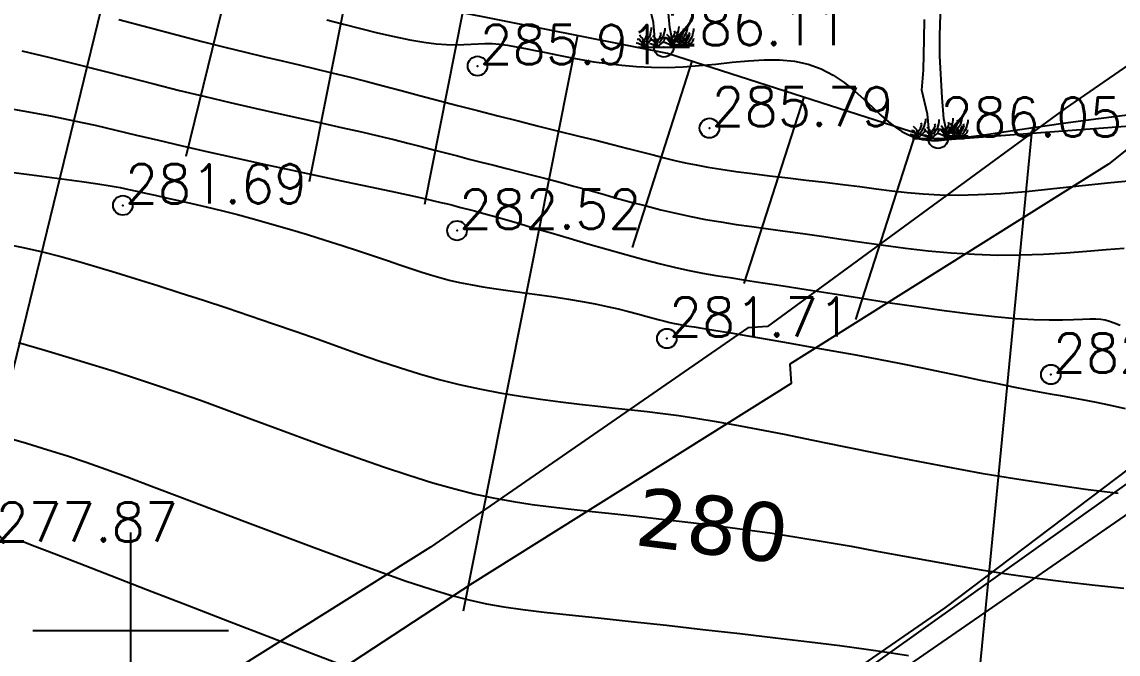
# Model space of a CAD drawing. Header units: millimetres. Extents: x 524954 to 526204, y 9523489 to 9524010.
# Drawn here: x 525897.22 to 525925.24, y 9523699.39 to 9523715.55 of the extents above; entities that cross this region are included whole.
import ezdxf
from ezdxf.enums import TextEntityAlignment as Align

# ---------------------------------------------------------------- set-up
doc = ezdxf.new("R2010")
doc.units = ezdxf.units.MM
doc.header["$PDMODE"] = 32
doc.header["$PDSIZE"] = 0.5
doc.linetypes.add('ACAD_ISO12W100', pattern=[21, 12, -3, 0, -3, 0, -3])
for name, color, linetype in [('Arbre', 34, 'ACAD_ISO12W100'), ('Carroyage', 7, 'Continuous'), ('CN_01_00', 3, 'Continuous'), ('CN_02_00', 4, 'Continuous'), ('CN_05_00', 6, 'Continuous'), ('CN_10_00', 1, 'Continuous'), ('Cotation Courbes de niveau', 7, 'Continuous'), ('Haut_Talus', 30, 'Continuous'), ('PLUME_1', 7, 'Continuous'), ('PLUME_3', 4, 'Continuous'), ('PLUME_5', 6, 'Continuous'), ('PLUME_6', 2, 'Continuous'), ('Talus', 2, 'Continuous'), ('TopoAlt', 3, 'Continuous'), ('TOPOJIS', 7, 'Continuous')]:
    doc.layers.add(name, color=color, linetype=linetype)
doc.styles.add('Simplex 1.0', font='Simplex.shx', dxfattribs={"width": 0.99, "height": 1})
doc.styles.add('Verdana 1.0', font='verdana.ttf', dxfattribs={"width": 0.99, "height": 1})

# ---------------------------------------------------------------- blocks, each defined once
blk = doc.blocks.new('TCPOINT M')
at = {"color": 0}
blk.add_point((0, 0), dxfattribs=at)
at = {"layer": 'TopoAlt', "style": 'Simplex 1.0', "width": 0.99}
blk.add_attdef('ALT', (0.15, 0.15), '', height=1, dxfattribs=at)
blk = doc.blocks.new('v088')
at = {"linetype": 'Continuous'}
for p, q in [((0.045, 2.625), (0.064, 3.179)), ((-0.352, 2.542), (-0.344, 3.046)), ((-0.373, 1.752), (-0.352, 2.542)), ((0.043, 2.109), (0.045, 2.625)), ((0.102, 1.053), (0.043, 2.109)), ((-0.412, 1.235), (-0.373, 1.752)), ((-0.268, 0.628), (-0.412, 1.235)), ((0.151, 0.506), (0.102, 1.053)), ((-0.213, 0), (-0.268, 0.628)), ((0.256, 0), (0.151, 0.506)), ((-0.654, 0), (0.654, 0))]:
    blk.add_line(p, q, dxfattribs=at)
at = {"color": 3, "linetype": 'Continuous'}
for p, q in [((0.615, 0.531), (0.618, 0.584)), ((-0.587, 0.264), (-0.627, 0.308)), ((-0.452, 0.267), (-0.416, 0.349)), ((-0.416, 0.349), (-0.433, 0.399)), ((-0.409, 0.214), (-0.353, 0.303)), ((-0.353, 0.303), (-0.329, 0.397)), ((-0.329, 0.397), (-0.317, 0.454)), ((-0.317, 0.454), (-0.315, 0.507)), ((-0.24, 0.245), (-0.281, 0.288)), ((-0.106, 0.248), (-0.07, 0.329)), ((-0.07, 0.329), (-0.087, 0.38)), ((-0.063, 0.195), (-0.007, 0.284)), ((-0.007, 0.284), (0.017, 0.377)), ((0.017, 0.377), (0.029, 0.435)), ((0.029, 0.435), (0.031, 0.488)), ((0.115, 0.284), (0.075, 0.327)), ((0.161, 0.243), (0.115, 0.284)), ((0.2, 0.207), (0.25, 0.286)), ((0.25, 0.286), (0.286, 0.368)), ((0.286, 0.368), (0.269, 0.418)), ((0.293, 0.233), (0.349, 0.322)), ((0.346, 0.341), (0.305, 0.385)), ((0.392, 0.301), (0.346, 0.341)), ((0.349, 0.322), (0.373, 0.416)), ((0.373, 0.416), (0.385, 0.474)), ((0.385, 0.474), (0.387, 0.526)), ((0.404, 0.243), (0.392, 0.301)), ((0.43, 0.264), (0.481, 0.344)), ((0.495, 0.24), (0.454, 0.284)), ((0.469, 0.209), (0.524, 0.291)), ((0.481, 0.344), (0.517, 0.426)), ((0.517, 0.426), (0.5, 0.476)), ((0.524, 0.291), (0.579, 0.38)), ((0.579, 0.38), (0.603, 0.474)), ((0.591, 0.255), (0.606, 0.303)), ((0.603, 0.474), (0.615, 0.531)), ((0.606, 0.303), (0.613, 0.337)), ((0.63, 0.243), (0.666, 0.325)), ((0.666, 0.325), (0.649, 0.375)), ((0.728, 0.279), (0.752, 0.373)), ((0.752, 0.373), (0.765, 0.43)), ((0.765, 0.43), (0.767, 0.483)), ((-0.661, 0.096), (-0.712, 0.106)), ((-0.618, 0.197), (-0.683, 0.202)), ((-0.567, 0.053), (-0.661, 0.096)), ((-0.596, 0.159), (-0.618, 0.197)), ((-0.536, 0.087), (-0.596, 0.159)), ((-0.541, 0.224), (-0.587, 0.264)), ((-0.527, 0.031), (-0.567, 0.053)), ((-0.529, 0.166), (-0.541, 0.224)), ((-0.5, 0.031), (-0.536, 0.087)), ((-0.524, 0.099), (-0.529, 0.166)), ((-0.505, 0.106), (-0.502, 0.188)), ((-0.5, 0.036), (-0.505, 0.106)), ((-0.502, 0.188), (-0.452, 0.267)), ((-0.483, 0.022), (-0.459, 0.072)), ((-0.464, 0.132), (-0.409, 0.214)), ((-0.459, 0.072), (-0.387, 0.132)), ((-0.387, 0.132), (-0.341, 0.178)), ((-0.315, 0.077), (-0.365, 0.087)), ((-0.341, 0.178), (-0.327, 0.226)), ((-0.272, 0.178), (-0.337, 0.183)), ((-0.327, 0.226), (-0.32, 0.26)), ((-0.221, 0.034), (-0.315, 0.077)), ((-0.25, 0.139), (-0.272, 0.178)), ((-0.19, 0.067), (-0.25, 0.139)), ((-0.195, 0.204), (-0.24, 0.245)), ((-0.18, 0.012), (-0.221, 0.034)), ((-0.183, 0.147), (-0.195, 0.204)), ((-0.154, 0.012), (-0.19, 0.067)), ((-0.178, 0.079), (-0.183, 0.147)), ((-0.159, 0.087), (-0.156, 0.168)), ((-0.154, 0.017), (-0.159, 0.087)), ((-0.156, 0.168), (-0.106, 0.248)), ((-0.137, 0.002), (-0.113, 0.053)), ((-0.118, 0.113), (-0.063, 0.195)), ((-0.113, 0.053), (-0.041, 0.113)), ((-0.041, 0.113), (0.005, 0.159)), ((0.041, 0.115), (-0.01, 0.125)), ((0.005, 0.159), (0.019, 0.207)), ((0.019, 0.207), (0.026, 0.24)), ((0.084, 0.216), (0.019, 0.221)), ((0.135, 0.072), (0.041, 0.115)), ((0.106, 0.178), (0.084, 0.216)), ((0.166, 0.106), (0.106, 0.178)), ((0.175, 0.05), (0.135, 0.072)), ((0.173, 0.185), (0.161, 0.243)), ((0.202, 0.05), (0.166, 0.106)), ((0.178, 0.118), (0.173, 0.185)), ((0.197, 0.125), (0.2, 0.207)), ((0.202, 0.055), (0.197, 0.125)), ((0.219, 0.041), (0.243, 0.091)), ((0.272, 0.173), (0.221, 0.183)), ((0.238, 0.151), (0.293, 0.233)), ((0.243, 0.091), (0.315, 0.151)), ((0.315, 0.274), (0.25, 0.279)), ((0.365, 0.13), (0.272, 0.173)), ((0.337, 0.236), (0.315, 0.274)), ((0.315, 0.151), (0.361, 0.197)), ((0.397, 0.163), (0.337, 0.236)), ((0.361, 0.197), (0.375, 0.245)), ((0.406, 0.108), (0.365, 0.13)), ((0.421, 0.072), (0.37, 0.082)), ((0.375, 0.245), (0.382, 0.279)), ((0.433, 0.108), (0.397, 0.163)), ((0.464, 0.173), (0.399, 0.178)), ((0.409, 0.175), (0.404, 0.243)), ((0.514, 0.029), (0.421, 0.072)), ((0.428, 0.183), (0.43, 0.264)), ((0.433, 0.113), (0.428, 0.183)), ((0.45, 0.099), (0.474, 0.149)), ((0.486, 0.135), (0.464, 0.173)), ((0.474, 0.149), (0.546, 0.209)), ((0.546, 0.063), (0.486, 0.135)), ((0.541, 0.2), (0.495, 0.24)), ((0.555, 0.007), (0.514, 0.029)), ((0.553, 0.142), (0.541, 0.2)), ((0.546, 0.209), (0.591, 0.255)), ((0.582, 0.007), (0.546, 0.063)), ((0.558, 0.075), (0.553, 0.142)), ((0.577, 0.082), (0.579, 0.163)), ((0.582, 0.012), (0.577, 0.082)), ((0.579, 0.163), (0.63, 0.243)), ((0.599, -0.002), (0.623, 0.048)), ((0.618, 0.108), (0.673, 0.19)), ((0.623, 0.048), (0.695, 0.108)), ((0.673, 0.19), (0.728, 0.279)), ((0.695, 0.108), (0.74, 0.154)), ((0.74, 0.154), (0.755, 0.202)), ((0.755, 0.202), (0.762, 0.236))]:
    blk.add_line(p, q, dxfattribs=at)

msp = doc.modelspace()

# ---------------------------------------------------------------- linework, layer by layer
at = {"layer": 'Carroyage'}
for p, q in [((525900, 9523697.5), (525900, 9523702.5)), ((525897.5, 9523700), (525902.5, 9523700))]:
    msp.add_line(p, q, dxfattribs=at)
at = {"layer": 'CN_01_00', "flags": 128}
for points, elevation in [([(525896.713, 9523713.368), (525897.384, 9523713.254), (525897.992, 9523713.141), (525898.555, 9523713.025), (525899.091, 9523712.908), (525899.617, 9523712.786), (525900.152, 9523712.659), (525900.713, 9523712.525), (525901.318, 9523712.383), (525901.979, 9523712.232), (525902.681, 9523712.076), (525903.406, 9523711.917), (525904.131, 9523711.76), (525904.838, 9523711.609), (525905.507, 9523711.466), (525906.117, 9523711.336), (525906.648, 9523711.222), (525907.085, 9523711.127), (525907.436, 9523711.05), (525907.714, 9523710.987), (525907.931, 9523710.937), (525908.099, 9523710.897), (525908.232, 9523710.864), (525908.342, 9523710.835), (525908.442, 9523710.81), (525908.544, 9523710.784), (525908.655, 9523710.755), (525908.784, 9523710.721), (525908.936, 9523710.68), (525909.121, 9523710.63), (525909.344, 9523710.567), (525909.613, 9523710.49), (525909.936, 9523710.396), (525910.317, 9523710.283), (525910.744, 9523710.157), (525911.205, 9523710.021), (525911.686, 9523709.88), (525912.174, 9523709.74), (525912.655, 9523709.605), (525913.115, 9523709.479), (525913.542, 9523709.369), (525913.926, 9523709.277), (525914.278, 9523709.199), (525914.617, 9523709.133), (525914.957, 9523709.073), (525915.317, 9523709.015), (525915.712, 9523708.954), (525916.159, 9523708.886), (525916.674, 9523708.806), (525917.268, 9523708.712), (525917.927, 9523708.606), (525918.63, 9523708.495), (525919.356, 9523708.382), (525920.085, 9523708.273), (525920.796, 9523708.173), (525921.468, 9523708.087), (525922.081, 9523708.019), (525922.619, 9523707.974), (525923.083, 9523707.948), (525923.48, 9523707.937), (525923.816, 9523707.938), (525924.097, 9523707.945), (525924.329, 9523707.954), (525924.518, 9523707.962), (525924.672, 9523707.964), (525924.797, 9523707.956), (525924.907, 9523707.937), (525925.015, 9523707.906), (525925.138, 9523707.861), (525925.289, 9523707.802)], 283), ([(525896.71, 9523709.898), (525897.25, 9523709.788), (525897.745, 9523709.675), (525898.213, 9523709.556), (525898.671, 9523709.43), (525899.134, 9523709.295), (525899.619, 9523709.147), (525900.139, 9523708.985), (525900.691, 9523708.811), (525901.267, 9523708.628), (525901.858, 9523708.436), (525902.458, 9523708.239), (525903.058, 9523708.039), (525903.651, 9523707.837), (525904.23, 9523707.637), (525904.788, 9523707.439), (525905.327, 9523707.247), (525905.852, 9523707.061), (525906.366, 9523706.883), (525906.874, 9523706.715), (525907.379, 9523706.558), (525907.885, 9523706.414), (525908.396, 9523706.284), (525908.915, 9523706.169), (525909.439, 9523706.069), (525909.961, 9523705.982), (525910.477, 9523705.906), (525910.983, 9523705.839), (525911.474, 9523705.78), (525911.943, 9523705.727), (525912.387, 9523705.68), (525912.804, 9523705.635), (525913.204, 9523705.59), (525913.602, 9523705.542), (525914.01, 9523705.488), (525914.444, 9523705.424), (525914.916, 9523705.347), (525915.442, 9523705.255), (525916.033, 9523705.143), (525916.701, 9523705.01), (525917.438, 9523704.861), (525918.232, 9523704.698), (525919.07, 9523704.528), (525919.943, 9523704.355), (525920.837, 9523704.184), (525921.741, 9523704.021), (525922.644, 9523703.869), (525923.534, 9523703.733), (525924.401, 9523703.611), (525925.239, 9523703.503)], 281), ([(525896.719, 9523704.966), (525897.34, 9523704.783), (525897.884, 9523704.617), (525898.383, 9523704.459), (525898.866, 9523704.297), (525899.365, 9523704.121), (525899.911, 9523703.922), (525900.535, 9523703.689), (525901.258, 9523703.415), (525902.062, 9523703.109), (525902.92, 9523702.783), (525903.804, 9523702.448), (525904.686, 9523702.116), (525905.538, 9523701.8), (525906.334, 9523701.511), (525907.044, 9523701.261), (525907.652, 9523701.059), (525908.176, 9523700.9), (525908.646, 9523700.776), (525909.091, 9523700.679), (525909.54, 9523700.601), (525910.023, 9523700.534), (525910.568, 9523700.469), (525911.204, 9523700.4), (525911.951, 9523700.32), (525912.791, 9523700.229), (525913.693, 9523700.13), (525914.628, 9523700.026), (525915.568, 9523699.919), (525916.484, 9523699.813), (525917.347, 9523699.709), (525918.127, 9523699.611), (525918.803, 9523699.52), (525919.383, 9523699.436), (525919.883, 9523699.36)], 279)]:
    msp.add_lwpolyline(points, dxfattribs=dict(at, elevation=elevation))
at = {"layer": 'CN_02_00', "flags": 128}
for points, elevation in [([(525905.014, 9523715.604), (525905.439, 9523715.492), (525905.876, 9523715.381), (525906.312, 9523715.274), (525906.736, 9523715.176), (525907.134, 9523715.093), (525907.493, 9523715.03), (525907.805, 9523714.99), (525908.074, 9523714.97), (525908.308, 9523714.964), (525908.515, 9523714.969), (525908.703, 9523714.979), (525908.881, 9523714.99), (525909.056, 9523714.997), (525909.236, 9523714.995), (525909.428, 9523714.98), (525909.635, 9523714.954), (525909.856, 9523714.917), (525910.091, 9523714.873), (525910.342, 9523714.822), (525910.609, 9523714.766), (525910.892, 9523714.708), (525911.192, 9523714.648), (525911.509, 9523714.59), (525911.842, 9523714.534), (525912.191, 9523714.485), (525912.553, 9523714.443), (525912.928, 9523714.411), (525913.314, 9523714.392), (525913.712, 9523714.388), (525914.119, 9523714.402), (525914.534, 9523714.433), (525914.953, 9523714.474), (525915.372, 9523714.519), (525915.787, 9523714.556), (525916.193, 9523714.579), (525916.586, 9523714.578), (525916.963, 9523714.544), (525917.318, 9523714.469), (525917.648, 9523714.348), (525917.954, 9523714.187), (525918.237, 9523713.998), (525918.5, 9523713.791), (525918.742, 9523713.577), (525918.966, 9523713.366), (525919.174, 9523713.17), (525919.367, 9523712.998), (525919.545, 9523712.859), (525919.71, 9523712.752), (525919.86, 9523712.671), (525919.997, 9523712.614), (525920.12, 9523712.574), (525920.228, 9523712.549), (525920.323, 9523712.534), (525920.402, 9523712.524), (525920.471, 9523712.517), (525920.547, 9523712.514), (525920.65, 9523712.519), (525920.802, 9523712.533), (525921.023, 9523712.559), (525921.336, 9523712.601), (525921.76, 9523712.66), (525922.317, 9523712.741), (525923.019, 9523712.843), (525923.837, 9523712.959), (525924.734, 9523713.081), (525925.674, 9523713.199)], 286), ([(525897.214, 9523714.812), (525897.899, 9523714.649), (525898.58, 9523714.48), (525899.256, 9523714.308), (525899.926, 9523714.136), (525900.591, 9523713.966), (525901.25, 9523713.8), (525901.903, 9523713.642), (525902.544, 9523713.491), (525903.17, 9523713.347), (525903.776, 9523713.211), (525904.356, 9523713.082), (525904.906, 9523712.96), (525905.421, 9523712.845), (525905.896, 9523712.737), (525906.329, 9523712.636), (525906.723, 9523712.541), (525907.085, 9523712.452), (525907.423, 9523712.366), (525907.741, 9523712.284), (525908.048, 9523712.204), (525908.35, 9523712.125), (525908.653, 9523712.046), (525908.962, 9523711.967), (525909.279, 9523711.887), (525909.603, 9523711.805), (525909.934, 9523711.721), (525910.271, 9523711.634), (525910.615, 9523711.545), (525910.966, 9523711.453), (525911.322, 9523711.356), (525911.684, 9523711.256), (525912.05, 9523711.153), (525912.421, 9523711.049), (525912.796, 9523710.946), (525913.173, 9523710.846), (525913.553, 9523710.75), (525913.933, 9523710.66), (525914.315, 9523710.577), (525914.696, 9523710.504), (525915.082, 9523710.437), (525915.474, 9523710.376), (525915.876, 9523710.318), (525916.292, 9523710.261), (525916.725, 9523710.202), (525917.179, 9523710.14), (525917.658, 9523710.073), (525918.162, 9523709.998), (525918.691, 9523709.92), (525919.24, 9523709.843), (525919.806, 9523709.769), (525920.384, 9523709.703), (525920.972, 9523709.649), (525921.565, 9523709.611), (525922.16, 9523709.593), (525922.752, 9523709.597), (525923.335, 9523709.618), (525923.898, 9523709.652), (525924.435, 9523709.691), (525924.937, 9523709.731), (525925.395, 9523709.765)], 284), ([(525896.805, 9523711.726), (525897.597, 9523711.626), (525898.243, 9523711.543), (525898.755, 9523711.473), (525899.158, 9523711.413), (525899.476, 9523711.362), (525899.733, 9523711.315), (525899.953, 9523711.27), (525900.161, 9523711.225), (525900.379, 9523711.176), (525900.629, 9523711.121), (525900.911, 9523711.058), (525901.224, 9523710.988), (525901.565, 9523710.911), (525901.932, 9523710.824), (525902.322, 9523710.729), (525902.734, 9523710.624), (525903.163, 9523710.508), (525903.609, 9523710.383), (525904.063, 9523710.251), (525904.518, 9523710.113), (525904.968, 9523709.974), (525905.405, 9523709.835), (525905.822, 9523709.7), (525906.21, 9523709.572), (525906.564, 9523709.453), (525906.878, 9523709.346), (525907.159, 9523709.25), (525907.416, 9523709.164), (525907.66, 9523709.087), (525907.899, 9523709.016), (525908.143, 9523708.952), (525908.402, 9523708.893), (525908.685, 9523708.837), (525908.999, 9523708.783), (525909.339, 9523708.73), (525909.698, 9523708.679), (525910.07, 9523708.627), (525910.448, 9523708.575), (525910.823, 9523708.521), (525911.19, 9523708.465), (525911.542, 9523708.406), (525911.871, 9523708.344), (525912.177, 9523708.279), (525912.46, 9523708.214), (525912.72, 9523708.15), (525912.955, 9523708.089), (525913.166, 9523708.031), (525913.352, 9523707.98), (525913.514, 9523707.935), (525913.652, 9523707.899), (525913.778, 9523707.868), (525913.903, 9523707.841), (525914.041, 9523707.815), (525914.202, 9523707.787), (525914.4, 9523707.754), (525914.648, 9523707.713), (525914.957, 9523707.663), (525915.336, 9523707.6), (525915.778, 9523707.526), (525916.271, 9523707.442), (525916.805, 9523707.35), (525917.367, 9523707.25), (525917.948, 9523707.146), (525918.535, 9523707.038), (525919.117, 9523706.928), (525919.685, 9523706.817), (525920.233, 9523706.706), (525920.758, 9523706.599), (525921.256, 9523706.496), (525921.724, 9523706.398), (525922.157, 9523706.308), (525922.553, 9523706.228), (525922.907, 9523706.158), (525923.22, 9523706.099), (525923.502, 9523706.049), (525923.77, 9523706.002), (525924.039, 9523705.955), (525924.323, 9523705.903), (525924.638, 9523705.841), (525925, 9523705.765), (525925.423, 9523705.672)], 282), ([(525897.186, 9523702.293), (525897.553, 9523702.153), (525898.045, 9523701.963), (525898.687, 9523701.715), (525899.493, 9523701.403), (525900.43, 9523701.04), (525901.454, 9523700.643), (525902.523, 9523700.23), (525903.592, 9523699.817), (525904.618, 9523699.421), (525905.558, 9523699.06)], 278)]:
    msp.add_lwpolyline(points, dxfattribs=dict(at, elevation=elevation))
at = {"layer": 'CN_05_00', "elevation": 285, "flags": 128}
msp.add_lwpolyline([(525899.7, 9523715.613), (525900.469, 9523715.406), (525901.182, 9523715.218), (525901.826, 9523715.052), (525902.407, 9523714.906), (525902.935, 9523714.777), (525903.42, 9523714.661), (525903.874, 9523714.555), (525904.305, 9523714.454), (525904.726, 9523714.354), (525905.145, 9523714.252), (525905.572, 9523714.145), (525906.009, 9523714.033), (525906.456, 9523713.916), (525906.914, 9523713.795), (525907.384, 9523713.671), (525907.864, 9523713.543), (525908.357, 9523713.414), (525908.863, 9523713.282), (525909.38, 9523713.15), (525909.902, 9523713.018), (525910.422, 9523712.888), (525910.931, 9523712.761), (525911.422, 9523712.639), (525911.887, 9523712.524), (525912.318, 9523712.416), (525912.707, 9523712.317), (525913.051, 9523712.228), (525913.357, 9523712.149), (525913.638, 9523712.077), (525913.906, 9523712.012), (525914.172, 9523711.952), (525914.45, 9523711.895), (525914.751, 9523711.84), (525915.087, 9523711.786), (525915.467, 9523711.731), (525915.885, 9523711.675), (525916.33, 9523711.619), (525916.794, 9523711.563), (525917.267, 9523711.507), (525917.739, 9523711.451), (525918.2, 9523711.395), (525918.641, 9523711.34), (525919.056, 9523711.285), (525919.455, 9523711.235), (525919.85, 9523711.191), (525920.255, 9523711.156), (525920.683, 9523711.133), (525921.148, 9523711.126), (525921.662, 9523711.136), (525922.239, 9523711.167), (525922.886, 9523711.22), (525923.586, 9523711.289), (525924.316, 9523711.366), (525925.054, 9523711.445), (525925.777, 9523711.517)], dxfattribs=at)
at = {"layer": 'CN_10_00', "elevation": 280, "flags": 128}
msp.add_lwpolyline([(525897.133, 9523707.358), (525897.804, 9523707.162), (525898.429, 9523706.976), (525899.016, 9523706.797), (525899.575, 9523706.622), (525900.12, 9523706.447), (525900.662, 9523706.268), (525901.211, 9523706.08), (525901.781, 9523705.88), (525902.382, 9523705.663), (525903.023, 9523705.427), (525903.695, 9523705.178), (525904.386, 9523704.922), (525905.085, 9523704.666), (525905.78, 9523704.416), (525906.459, 9523704.179), (525907.109, 9523703.963), (525907.72, 9523703.773), (525908.284, 9523703.614), (525908.807, 9523703.485), (525909.304, 9523703.379), (525909.784, 9523703.292), (525910.262, 9523703.22), (525910.748, 9523703.157), (525911.255, 9523703.098), (525911.796, 9523703.04), (525912.378, 9523702.977), (525912.998, 9523702.909), (525913.647, 9523702.836), (525914.319, 9523702.757), (525915.006, 9523702.672), (525915.7, 9523702.58), (525916.394, 9523702.482), (525917.08, 9523702.377), (525917.753, 9523702.265), (525918.415, 9523702.148), (525919.071, 9523702.028), (525919.728, 9523701.906), (525920.388, 9523701.784), (525921.058, 9523701.664), (525921.742, 9523701.549), (525922.446, 9523701.44), (525923.171, 9523701.338), (525923.91, 9523701.244), (525924.652, 9523701.158), (525925.386, 9523701.08)], dxfattribs=at)
at = {"layer": 'Haut_Talus', "flags": 128}
msp.add_lwpolyline([(525967.078, 9523715.393), (525957.192, 9523708.253), (525951.507, 9523706.558), (525940.086, 9523708.234), (525936.511, 9523709.489), (525930.217, 9523713.237), (525920.65, 9523712.519), (525913.717, 9523714.747), (525902.983, 9523716.877), (525892.035, 9523719.553), (525886.205, 9523722.816), (525884.458, 9523724.15), (525882.759, 9523726.185), (525872.154, 9523732.071)], dxfattribs=at)
at = {"layer": 'PLUME_1'}
msp.add_lwpolyline([(525458.473, 9523640.258), (525480.389, 9523635.341), (525499.593, 9523633.233), (525627.749, 9523622.033), (525657.425, 9523620.69), (525687.455, 9523621.378), (525717.375, 9523623.562), (525747.113, 9523628.239), (525776.244, 9523634.376), (525805.193, 9523643.006), (525833.533, 9523653.096), (525860.731, 9523665.108), (525887.284, 9523679.078), (525913.194, 9523695.007), (525937.497, 9523712.322), (525960.695, 9523731.06), (525982.749, 9523751.721), (526003.235, 9523773.269), (526022.079, 9523796.703), (526039.853, 9523821.062), (526045.291, 9523828.979), (526068.175, 9523865.742)], dxfattribs=at)
at = {"layer": 'PLUME_3'}
for points in [[(525960.16, 9523731.523), (525952.618, 9523724.956), (525945.039, 9523718.888), (525945.076, 9523718.39), (525936.999, 9523712.285), (525928.885, 9523706.68), (525920.808, 9523700.576), (525920.808, 9523700.576), (525912.695, 9523694.97), (525904.046, 9523689.827), (525895.896, 9523684.72), (525895.398, 9523684.684), (525886.749, 9523679.54), (525878.064, 9523674.896)], [(525878.636, 9523673.935), (525887.321, 9523678.58), (525887.819, 9523678.616), (525895.969, 9523683.723), (525904.618, 9523688.866), (525913.23, 9523694.508), (525913.23, 9523694.508), (525921.343, 9523700.113), (525929.457, 9523705.719), (525937.534, 9523711.823), (525938.033, 9523711.86), (525945.611, 9523717.927), (525953.189, 9523723.995), (525960.731, 9523730.562)]]:
    msp.add_lwpolyline(points, dxfattribs=at)
at = {"layer": 'PLUME_5'}
msp.add_lwpolyline([(525955.77, 9523736.717), (525948.228, 9523730.15), (525940.65, 9523724.083), (525940.65, 9523724.083), (525932.573, 9523717.978), (525924.994, 9523711.911), (525916.844, 9523706.804), (525916.881, 9523706.305), (525908.731, 9523701.198), (525900.119, 9523695.556), (525891.969, 9523690.449), (525891.969, 9523690.449), (525883.284, 9523685.805), (525874.636, 9523680.662)], dxfattribs=at)
at = {"layer": 'PLUME_6'}
msp.add_lwpolyline([(525954.7, 9523737.641), (525947.121, 9523731.574), (525939.543, 9523725.506), (525939.58, 9523725.007), (525932.001, 9523718.939), (525923.888, 9523713.334), (525916.273, 9523707.765), (525915.774, 9523707.728), (525907.661, 9523702.123), (525899.511, 9523697.016), (525891.361, 9523691.909), (525891.361, 9523691.909), (525882.713, 9523686.766), (525874.028, 9523682.121)], dxfattribs=at)
at = {"layer": 'Talus'}
for p, q in [((525899.684, 9523717.683), (525896.122, 9523703.113)), ((525902.598, 9523716.971), (525901.411, 9523712.114)), ((525905.537, 9523716.37), (525904.564, 9523711.466)), ((525908.48, 9523715.786), (525907.507, 9523710.882)), ((525911.423, 9523715.202), (525908.502, 9523700.489)), ((525914.346, 9523714.544), (525912.816, 9523709.784)), ((525917.202, 9523713.627), (525915.673, 9523708.866)), ((525920.058, 9523712.709), (525918.529, 9523707.948)), ((525923.022, 9523712.697), (525921.61, 9523698.145))]:
    msp.add_line(p, q, dxfattribs=at)

# ---------------------------------------------------------------- block references
at = {"layer": 'Arbre'}
for p in [(525913.628, 9523714.903), (525920.637, 9523712.568)]:
    msp.add_blockref('v088', p, dxfattribs=at)
at = {"layer": 'TOPOJIS'}
ref = msp.add_blockref('TCPOINT M', (525913.628, 9523714.903, 286.11), dxfattribs=at)
ref.add_attrib('ALT', '286.11', (525913.678, 9523714.953, 286.11), dxfattribs={"layer": 'TopoAlt', "height": 1, "style": 'Simplex 1.0', "width": 0.99})
ref = msp.add_blockref('TCPOINT M', (525908.865, 9523714.423, 285.91), dxfattribs=at)
ref.add_attrib('ALT', '285.91', (525908.915, 9523714.473, 285.91), dxfattribs={"layer": 'TopoAlt', "height": 1, "style": 'Simplex 1.0', "width": 0.99})
ref = msp.add_blockref('TCPOINT M', (525914.793, 9523712.836, 285.79), dxfattribs=at)
ref.add_attrib('ALT', '285.79', (525914.843, 9523712.886, 285.79), dxfattribs={"layer": 'TopoAlt', "height": 1, "style": 'Simplex 1.0', "width": 0.99})
ref = msp.add_blockref('TCPOINT M', (525920.637, 9523712.568, 286.05), dxfattribs=at)
ref.add_attrib('ALT', '286.05', (525920.687, 9523712.618, 286.05), dxfattribs={"layer": 'TopoAlt', "height": 1, "style": 'Simplex 1.0', "width": 0.99})
ref = msp.add_blockref('TCPOINT M', (525899.8, 9523710.862, 281.69), dxfattribs=at)
ref.add_attrib('ALT', '281.69', (525899.85, 9523710.912, 281.69), dxfattribs={"layer": 'TopoAlt', "height": 1, "style": 'Simplex 1.0', "width": 0.99})
ref = msp.add_blockref('TCPOINT M', (525908.341, 9523710.216, 282.52), dxfattribs=at)
ref.add_attrib('ALT', '282.52', (525908.391, 9523710.266, 282.52), dxfattribs={"layer": 'TopoAlt', "height": 1, "style": 'Simplex 1.0', "width": 0.99})
ref = msp.add_blockref('TCPOINT M', (525913.705, 9523707.459, 281.71), dxfattribs=at)
ref.add_attrib('ALT', '281.71', (525913.755, 9523707.509, 281.71), dxfattribs={"layer": 'TopoAlt', "height": 1, "style": 'Simplex 1.0', "width": 0.99})
ref = msp.add_blockref('TCPOINT M', (525923.52, 9523706.538, 282.22), dxfattribs=at)
ref.add_attrib('ALT', '282.22', (525923.57, 9523706.588, 282.22), dxfattribs={"layer": 'TopoAlt', "height": 1, "style": 'Simplex 1.0', "width": 0.99})
ref = msp.add_blockref('TCPOINT M', (525896.494, 9523702.217, 277.87), dxfattribs=at)
ref.add_attrib('ALT', '277.87', (525896.544, 9523702.267, 277.87), dxfattribs={"layer": 'TopoAlt', "height": 1, "style": 'Simplex 1.0', "width": 0.99})

# ---------------------------------------------------------------- texts
at = {"layer": 'Cotation Courbes de niveau', "style": 'Verdana 1.0', "width": 0.99}
msp.add_text('280', height=1.5, rotation=352.928, dxfattribs=at).set_placement((525914.87, 9523702.689, 280), align=Align.MIDDLE_CENTER)

doc.saveas('drawing.dxf')
